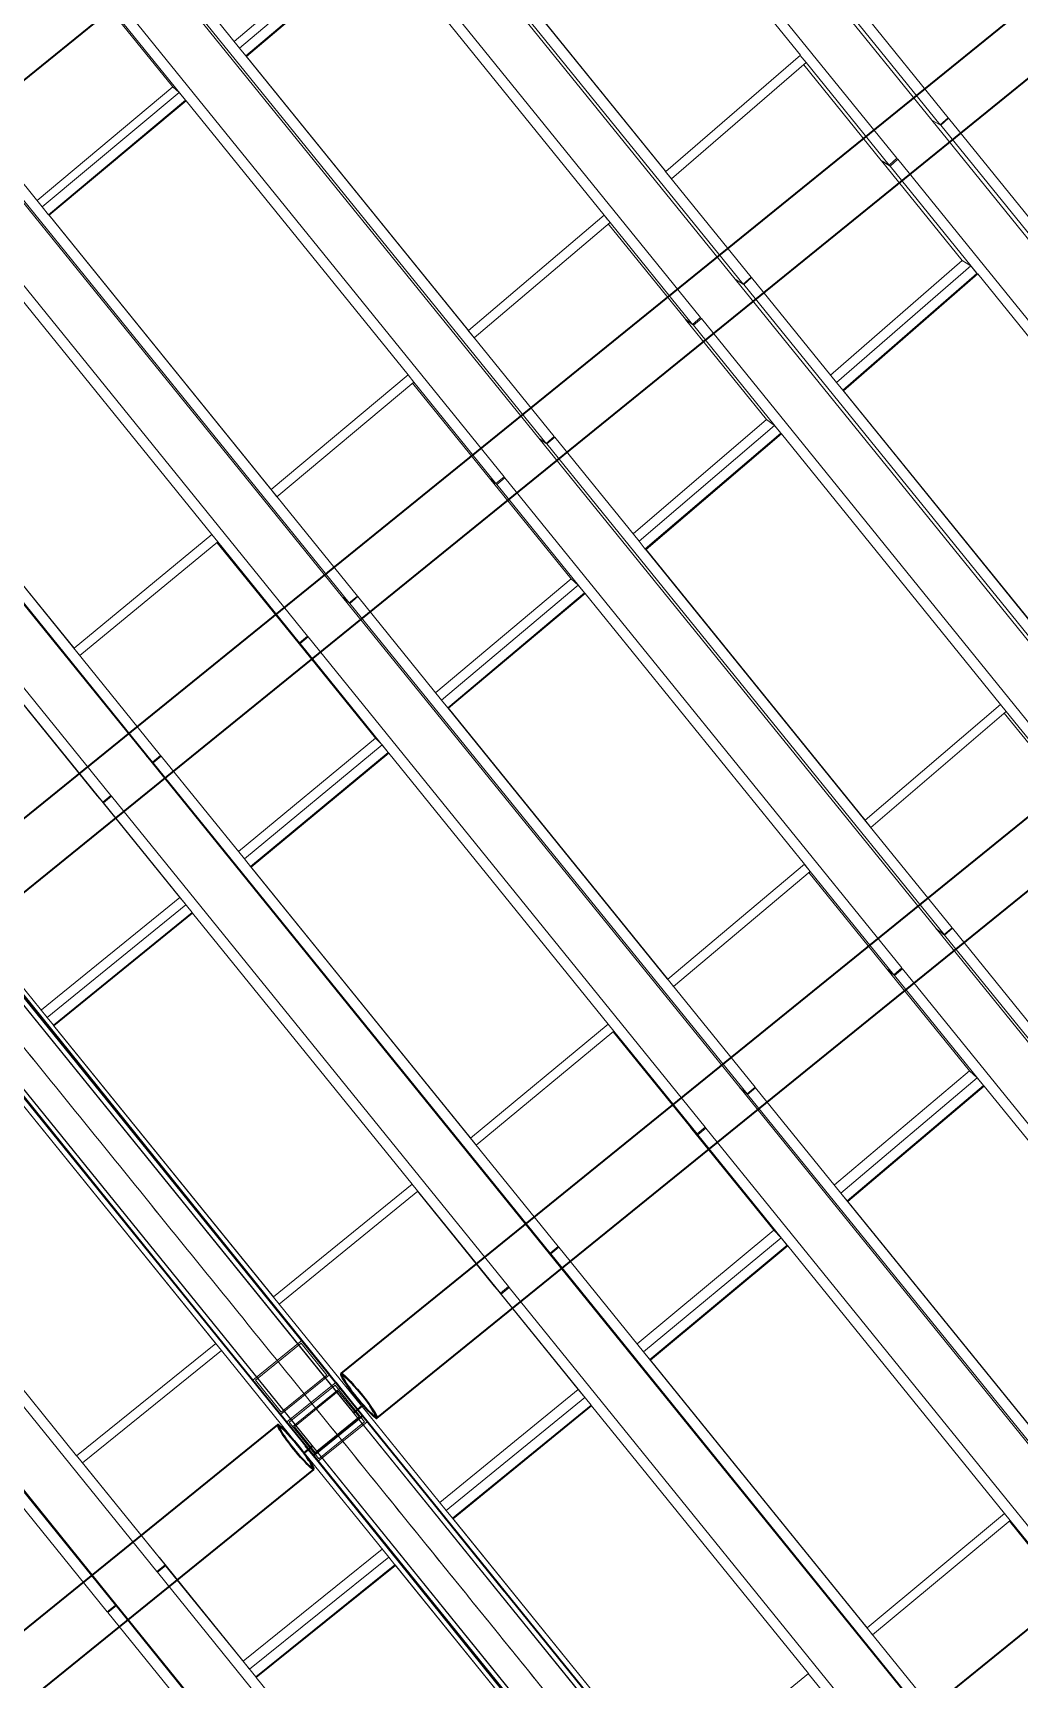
# Model space of a CAD drawing. Header units: millimetres. Extents: x 834681283 to 835686922, y 817551134 to 819407044.
# Drawn here: x 835587743 to 835592432, y 818143734 to 818151560 of the extents above; entities that cross this region are included whole.
import ezdxf

# ---------------------------------------------------------------- set-up
doc = ezdxf.new("R2010")
doc.units = ezdxf.units.MM
doc.header["$LTSCALE"] = 1200
doc.header["$MEASUREMENT"] = 0
doc.linetypes.add('P01-MAGP-P-RF$0$P01_MS_01_N1-FloorPlan-PART2OFUPPERROOFSETTINGOUT$0$BH DASHED2', pattern=[3, 2, -1])
doc.linetypes.add('P01-MAGP-P-RF$0$PHANTOM', pattern=[2.5, 1.25, -0.25, 0.25, -0.25, 0.25, -0.25])
for name, color, linetype, lineweight in [('P01-MAGP-P-RF$0$MMH053__', 253, 'P01-MAGP-P-RF$0$PHANTOM', 40), ('P01-MAGP-P-RF$0$P01_MS_01_N1-FloorPlan-PART2OFUPPERROOFSETTINGOUT$0$S-BEAM', 253, 'Continuous', 35), ('P01-MAGP-P-RF$0$P01_MS_01_N1-FloorPlan-PART2OFUPPERROOFSETTINGOUT$0$S-BEAM-HIDN', 253, 'P01-MAGP-P-RF$0$P01_MS_01_N1-FloorPlan-PART2OFUPPERROOFSETTINGOUT$0$BH DASHED2', 18), ('P01-MAGP-P-RF$0$ROOF MESH HALF TONE$0$A-GLAZ', 253, 'Continuous', 9), ('P01-MAGP-P-RF$0$ROOF MESH HALF TONE$0$A-MASS', 253, 'Continuous', 9)]:
    doc.layers.add(name, color=color, linetype=linetype, lineweight=lineweight)

# ---------------------------------------------------------------- blocks, each defined once
blk = doc.blocks.new('P01-MAGP-P-RF$0$P01_MS_01_N1-FloorPlan-PART2OFUPPERROOFSETTINGOUT$0$Circular Hollow Sections - CHS273x10_PSB97-8451178-PART 2 OF  UPPER ROOF SETTING OUT')
at = {"layer": 'P01-MAGP-P-RF$0$P01_MS_01_N1-FloorPlan-PART2OFUPPERROOFSETTINGOUT$0$S-BEAM'}
for p, q in [((65434.4, 34475.1), (58367.6, 29526.9)), ((58524.2, 29303.2), (65591, 34251.5))]:
    blk.add_line(p, q, dxfattribs=at)
for centre, major_axis, start_param, end_param in [((65512.7, 34363.3), (-78.3, 111.8), 3.141593, 6.283185), ((58445.9, 29415), (-78.3, 111.8), 0, 3.141593), ((58445.9, 29415), (-78.3, 111.8), 3.141593, 6.283185), ((58445.9, 29415), (-72.6, 103.6), 0, 3.141593), ((58445.9, 29415), (-72.6, 103.6), 3.141593, 6.283185)]:
    blk.add_ellipse(centre, major_axis=major_axis, ratio=0.100598, start_param=start_param, end_param=end_param, dxfattribs=at)
blk = doc.blocks.new('P01-MAGP-P-RF$0$P01_MS_01_N1-FloorPlan-PART2OFUPPERROOFSETTINGOUT$0$Circular Hollow Sections - CHS273x10_PSB97-8451121-PART 2 OF  UPPER ROOF SETTING OUT')
at = {"layer": 'P01-MAGP-P-RF$0$P01_MS_01_N1-FloorPlan-PART2OFUPPERROOFSETTINGOUT$0$S-BEAM'}
for p, q in [((63714, 36932.8), (56632.7, 31974.4)), ((56789.3, 31750.8), (63870.6, 36709.1))]:
    blk.add_line(p, q, dxfattribs=at)
for centre, major_axis, start_param, end_param in [((63792.3, 36821), (-78.3, 111.8), 3.141593, 6.283185), ((56711, 31862.6), (-78.3, 111.8), 0, 0.856798), ((56711, 31862.6), (-78.3, 111.8), 3.141593, 6.283185), ((56711, 31862.6), (-72.6, 103.6), 0, 3.141593), ((56711, 31862.6), (-72.6, 103.6), 3.141593, 6.283185), ((56711, 31862.6), (-78.3, 111.8), 0.862541, 3.141593)]:
    blk.add_ellipse(centre, major_axis=major_axis, ratio=0.095122, start_param=start_param, end_param=end_param, dxfattribs=at)
blk = doc.blocks.new('P01-MAGP-P-RF$0$P01_MS_01_N1-FloorPlan-PART2OFUPPERROOFSETTINGOUT$0$Circular Hollow Sections - CHS273x10_PSB97-8451123-PART 2 OF  UPPER ROOF SETTING OUT')
at = {"layer": 'P01-MAGP-P-RF$0$P01_MS_01_N1-FloorPlan-PART2OFUPPERROOFSETTINGOUT$0$S-BEAM'}
for p, q in [((67154.1, 32016.9), (60075.6, 27060.5)), ((60232.2, 26836.8), (67310.7, 31793.2))]:
    blk.add_line(p, q, dxfattribs=at)
for centre, major_axis, start_param, end_param in [((67232.4, 31905.1), (-78.3, 111.8), 3.141593, 6.283185), ((60153.9, 26948.7), (-78.3, 111.8), 0, 3.141593), ((60153.9, 26948.7), (-72.6, 103.6), 0, 3.141593), ((60153.9, 26948.7), (-78.3, 111.8), 3.141593, 6.283185), ((60153.9, 26948.7), (-72.6, 103.6), 3.141593, 6.283185)]:
    blk.add_ellipse(centre, major_axis=major_axis, ratio=0.106884, start_param=start_param, end_param=end_param, dxfattribs=at)
blk = doc.blocks.new('P01-MAGP-P-RF$0$P01_MS_01_N1-FloorPlan-PART2OFUPPERROOFSETTINGOUT$0$Circular Hollow Sections - CHS273x10_PSB97-8451020-PART 2 OF  UPPER ROOF SETTING OUT')
at = {"layer": 'P01-MAGP-P-RF$0$P01_MS_01_N1-FloorPlan-PART2OFUPPERROOFSETTINGOUT$0$S-BEAM'}
for p, q in [((61993.9, 39390.6), (55089.7, 34556.3)), ((55081.1, 34217), (62150.4, 39167))]:
    blk.add_line(p, q, dxfattribs=at)
for centre, major_axis, start_param, end_param in [((62072.2, 39278.8), (-78.3, 111.8), 3.141593, 6.283185), ((55002.8, 34328.8), (-78.3, 111.8), 3.141593, 5.198535), ((55002.8, 34328.8), (-72.6, 103.6), 3.141593, 5.046169), ((55002.8, 34328.8), (-78.3, 111.8), 1.322188, 3.141593), ((55002.8, 34328.8), (-72.6, 103.6), 1.314046, 3.141593)]:
    blk.add_ellipse(centre, major_axis=major_axis, ratio=0.089638, start_param=start_param, end_param=end_param, dxfattribs=at)
at = {"layer": 'P01-MAGP-P-RF$0$P01_MS_01_N1-FloorPlan-PART2OFUPPERROOFSETTINGOUT$0$S-BEAM-HIDN'}
blk.add_line((55089.7, 34556.3), (54924.5, 34440.6), dxfattribs=at)
for major_axis, start_param, end_param in [((-78.3, 111.8), 0, 1.321823), ((-78.3, 111.8), 5.1989, 6.283185), ((-72.6, 103.6), 5.046563, 6.283185), ((-72.6, 103.6), 0, 1.313652)]:
    blk.add_ellipse((55002.8, 34328.8), major_axis=major_axis, ratio=0.089638, start_param=start_param, end_param=end_param, dxfattribs=at)
blk = doc.blocks.new('P01-MAGP-P-RF$0$P01_MS_01_N1-FloorPlan-PART2OFUPPERROOFSETTINGOUT$0$Circular Hollow Sections - CHS273x10_PSB97-8466431-PART 2 OF  UPPER ROOF SETTING OUT')
at = {"layer": 'P01-MAGP-P-RF$0$P01_MS_01_N1-FloorPlan-PART2OFUPPERROOFSETTINGOUT$0$S-BEAM'}
for p, q in [((58050.7, 29305), (51203.6, 24510.6)), ((51217.7, 24187.2), (58207.3, 29081.3)), ((51054, 24405.8), (50957.2, 24338))]:
    blk.add_line(p, q, dxfattribs=at)
for major_axis, start_param, end_param in [((-78.3, 111.8), 0, 3.141593), ((-78.3, 111.8), 3.141593, 6.283185), ((-72.6, 103.6), 0, 3.141593), ((-72.6, 103.6), 3.141593, 6.283185)]:
    blk.add_ellipse((58129, 29193.2), major_axis=major_axis, ratio=0.094574, start_param=start_param, end_param=end_param, dxfattribs=at)
at = {"layer": 'P01-MAGP-P-RF$0$P01_MS_01_N1-FloorPlan-PART2OFUPPERROOFSETTINGOUT$0$S-BEAM-HIDN'}
for p, q in [((51203.6, 24510.6), (51054, 24405.8)), ((50957.2, 24338), (50834.5, 24252.1)), ((50991.1, 24028.5), (51217.7, 24187.2))]:
    blk.add_line(p, q, dxfattribs=at)
blk.add_ellipse((50912.8, 24140.3), major_axis=(-78.3, 111.8), ratio=0.094574, start_param=0, end_param=3.141593, dxfattribs=at)
blk = doc.blocks.new('P01-MAGP-P-RF$0$ROOF MESH HALF TONE')
at = {"layer": 'P01-MAGP-P-RF$0$ROOF MESH HALF TONE$0$A-GLAZ', "lineweight": 5}
for p, q in [((59864.5, 37732), (61585.7, 35274.6)), ((61625, 35250.5), (59902.7, 37709.4)), ((61408.3, 35105.3), (59688.9, 37561.5)), ((58880.3, 37043.1), (60601.2, 34585.7)), ((60637.3, 34559.8), (58915.3, 37018.6)), ((60024.1, 36998.1), (60984.5, 35626.2)), ((60423.7, 34415.4), (58703.8, 36871.8)), ((59343.1, 36494.5), (60304.2, 35122.1)), ((60307.3, 35120), (59346.1, 36492.4)), ((57896.3, 36354.3), (59617.2, 33896.9)), ((59650.1, 33869.4), (57928.5, 36327.9)), ((58326.8, 35846), (57968.6, 36357.4)), ((58977.7, 36374.2), (58303.6, 35879)), ((58326.7, 35845.9), (59009.8, 36347.6)), ((58354.1, 35806.6), (59037.2, 36308.4)), ((59037.4, 36308.5), (58354.3, 35806.7)), ((58357, 35804.5), (59040.1, 36306.2)), ((59040.1, 36306.2), (60001.3, 34933.5)), ((57996.8, 35684.2), (57648.9, 36181.1)), ((59438.8, 33725.2), (57718.6, 36182)), ((58053.6, 35616.6), (57678.2, 36152.7)), ((58326.7, 35845.9), (58354.1, 35806.6)), ((58357, 35804.5), (58354.3, 35806.7)), ((58354.3, 35806.7), (59315.9, 34433.5)), ((59690.3, 33899), (58354.3, 35806.6)), ((59318.7, 34431.3), (58357, 35804.5)), ((61664.5, 35280.5), (61293.1, 35810.8)), ((56912.6, 35665.7), (58633.5, 33208.2)), ((58663.2, 33179.3), (56941.9, 35637.4)), ((57338.4, 35158.2), (56982.3, 35666.7)), ((57996.8, 35684.2), (57315.4, 35191)), ((57338.3, 35158.1), (58026, 35655.8)), ((57365.8, 35118.9), (58053.5, 35616.5)), ((58053.6, 35616.6), (57365.9, 35118.9)), ((57368.4, 35116.5), (58056.1, 35614.2)), ((58026, 35655.8), (57996.8, 35684.2)), ((58053.5, 35616.5), (58026, 35655.8)), ((58053.6, 35616.6), (58056.1, 35614.2)), ((58056.1, 35614.2), (59017.7, 34240.7)), ((60984.5, 35626.2), (60307.3, 35120)), ((61009.1, 35589.3), (60983.7, 35625.6)), ((60331.9, 35083), (61009.1, 35589.3)), ((61333.3, 35100.2), (60997.2, 35580.3)), ((61368.5, 35075.5), (61008.9, 35589.1)), ((58453.7, 33034.9), (56733.3, 35492)), ((61585.6, 35274.7), (63306.8, 32817.3)), ((61590.6, 35271.5), (61585.6, 35274.7)), ((61591.1, 35270.5), (61625, 35250.5)), ((61627.3, 35248.5), (61611.8, 35258.3)), ((61625, 35250.5), (61664.5, 35280.5)), ((61666.6, 35278.8), (61627.3, 35248.5)), ((63349.9, 32789.1), (61627.3, 35248.5)), ((61664.2, 35280.3), (61666.6, 35278.8)), ((62037.4, 34749.3), (61666.6, 35278.8)), ((57338.3, 35158.1), (57365.8, 35118.9)), ((57368.4, 35116.5), (57365.9, 35118.9)), ((57365.9, 35118.9), (58327.9, 33745.2)), ((58703.6, 33208.5), (57366, 35118.9)), ((58330.4, 33742.8), (57368.4, 35116.5)), ((60307.3, 35120), (60304.2, 35122.1)), ((60677.2, 34589.6), (60304.3, 35122)), ((60304.8, 35121.7), (60331.9, 35083)), ((61333.3, 35100.2), (61368.5, 35075.5)), ((61683.9, 34599.5), (61334.5, 35098.6)), ((61373.1, 35070.2), (61334.5, 35098.6)), ((61368.5, 35075.5), (61408.3, 35105.3)), ((61412.8, 35100.2), (61373.1, 35070.2)), ((61748.6, 34534), (61373.1, 35070.2)), ((61407.1, 35104.4), (61412.8, 35100.2)), ((63132, 32644.4), (61412.8, 35100.2)), ((55929.2, 34977.2), (57649.9, 32519.8)), ((57676.7, 32489.2), (55955.6, 34947.1)), ((57071.9, 34921.9), (58033.9, 33548)), ((60001.3, 34933.5), (59318.7, 34431.3)), ((60014.3, 34913.2), (60000.5, 34932.9)), ((60026.1, 34896.6), (60000.6, 34933)), ((59343.5, 34394.4), (60026.1, 34896.6)), ((60351.3, 34412.3), (60016.9, 34889.9)), ((60383.5, 34385.8), (60026, 34896.5)), ((57468.4, 32344.5), (55747.8, 34801.8)), ((61683.9, 34599.5), (61021.1, 34099.6)), ((61722.2, 34571.1), (61683.9, 34599.5)), ((60601.2, 34585.7), (62322.2, 32128.4)), ((60604.6, 34583.3), (60601.2, 34585.7)), ((60605.1, 34582.3), (60637.3, 34559.8)), ((60639.7, 34557.6), (60623.3, 34569.6)), ((60637.3, 34559.8), (60677.2, 34589.6)), ((60679.4, 34587.6), (60639.7, 34557.6)), ((62362, 32098.4), (60639.7, 34557.6)), ((60676.9, 34589.4), (60679.4, 34587.6)), ((61047.4, 34062.1), (60679.4, 34587.6)), ((61047.2, 34061.9), (61722.2, 34571.1)), ((61074.3, 34023.2), (61749.4, 34532.4)), ((61749.6, 34532.5), (61074.6, 34023.3)), ((61077.9, 34020.9), (61752.9, 34530.1)), ((61749.4, 34532.4), (61722.2, 34571.1)), ((61749.6, 34532.5), (61752.9, 34530.1)), ((61752.9, 34530.1), (62701.6, 33174.9)), ((57717.3, 32518.2), (56377.9, 34431.1)), ((56377.9, 34431.1), (57340.1, 33057)), ((57342.3, 33054.4), (56380.2, 34428.5)), ((59318.7, 34431.3), (59315.9, 34433.5)), ((59316.4, 34433.1), (59343.5, 34394.4)), ((60351.3, 34412.3), (60383.5, 34385.8)), ((60703.4, 33909.4), (60352.2, 34411.1)), ((60387.7, 34380.8), (60352.2, 34411.1)), ((60383.5, 34385.8), (60423.7, 34415.4)), ((60427.7, 34410.5), (60387.7, 34380.8)), ((60766.1, 33840.4), (60387.7, 34380.8)), ((60422.8, 34414.7), (60427.7, 34410.5)), ((62147.3, 31954.4), (60427.7, 34410.5)), ((59017.7, 34240.7), (58330.4, 33742.8)), ((58355.4, 33706), (59042.8, 34204)), ((59042.8, 34204), (59017.3, 34240.4)), ((59369, 33724.3), (59036.4, 34199.4)), ((59398.3, 33695.9), (59042.7, 34203.9)), ((61047.2, 34061.9), (61074.3, 34023.2)), ((61077.9, 34020.9), (61074.6, 34023.3)), ((61074.6, 34023.3), (62024.1, 32667.5)), ((62027.5, 32665.1), (61077.9, 34020.9)), ((59617.2, 33896.9), (61338.1, 31439.5)), ((59619.5, 33894.9), (59617.2, 33896.9)), ((59618, 33895.8), (59650.1, 33869.4)), ((59650.1, 33869.4), (59690.3, 33899)), ((59692.6, 33896.5), (59652.6, 33866.8)), ((59689.9, 33898.7), (59692.6, 33896.5)), ((60058, 33374.8), (59692.6, 33896.5)), ((60703.4, 33909.4), (60031.9, 33411.9)), ((60738.8, 33879.1), (60703.4, 33909.4)), ((59652.6, 33866.8), (59632.6, 33883.8)), ((61374.5, 31408), (59652.6, 33866.8)), ((60057.8, 33374.6), (60738.8, 33879.1)), ((60085, 33335.9), (60765.9, 33840.3)), ((60766.1, 33840.4), (60085.1, 33336)), ((60088.2, 33333.4), (60769.1, 33837.8)), ((60765.9, 33840.3), (60738.8, 33879.1)), ((60766.1, 33840.4), (60769.1, 33837.8)), ((60769.1, 33837.8), (61718.7, 32481.5)), ((58330.4, 33742.8), (58327.9, 33745.2)), ((58328.3, 33744.7), (58355.4, 33706)), ((59369, 33724.3), (59398.3, 33695.9)), ((59722.8, 33219), (59369.6, 33723.5)), ((59402.1, 33691.3), (59369.6, 33723.5)), ((59398.3, 33695.9), (59438.8, 33725.2)), ((59442.4, 33720.6), (59402.1, 33691.3)), ((59782.4, 33148.1), (59402.1, 33691.3)), ((59438.2, 33724.8), (59442.4, 33720.6)), ((61162.5, 31264.1), (59442.4, 33720.6)), ((58033.9, 33548), (57342.3, 33054.4)), ((57367.6, 33017.8), (58059.2, 33511.3)), ((58059.2, 33511.3), (58033.6, 33547.8)), ((58386.5, 33036.1), (58055.6, 33508.8)), ((58413, 33005.9), (58059.1, 33511.3)), ((60057.8, 33374.6), (60085, 33335.9)), ((60088.2, 33333.4), (60085.1, 33336)), ((60085.1, 33336), (61035.3, 31979.1)), ((61038.4, 31976.6), (60088.2, 33333.4)), ((58633.4, 33208.2), (60354.3, 30750.8)), ((58634, 33207.5), (58663.2, 33179.3)), ((58665.8, 33176.1), (58643.1, 33198.7)), ((58663.2, 33179.3), (58703.6, 33208.5)), ((58706.2, 33205.5), (58665.8, 33176.1)), ((58703.4, 33208.3), (58706.2, 33205.5)), ((59069, 32687.4), (58706.2, 33205.5)), ((59722.8, 33219), (59043.2, 32724.3)), ((59068.9, 32687.3), (59755.1, 33186.8)), ((59755.1, 33186.8), (59722.8, 33219)), ((59782.3, 33148), (59755.1, 33186.8)), ((60387.3, 30717.8), (58665.8, 33176.1)), ((59096.1, 32648.5), (59782.3, 33148)), ((59782.4, 33148.1), (59096.2, 32648.6)), ((59099, 32645.8), (59785.2, 33145.3)), ((59782.4, 33148.1), (59785.2, 33145.3)), ((59785.2, 33145.3), (60735.4, 31788.2)), ((57342.3, 33054.4), (57340.4, 33056.7)), ((57340.5, 33056.5), (57367.6, 33017.8)), ((58386.5, 33036.1), (58413, 33005.9)), ((58742, 32528.4), (58386.9, 33035.7)), ((58416.4, 33001.5), (58386.9, 33035.7)), ((58413, 33005.9), (58453.7, 33034.9)), ((58457, 33030.6), (58416.4, 33001.5)), ((58453.4, 33034.7), (58457, 33030.6)), ((60177.3, 30573.6), (58457, 33030.6)), ((58798.6, 32455.5), (58416.4, 33001.5)), ((57403.8, 32347.8), (57074.5, 32818.2)), ((57427.5, 32315.7), (57075.3, 32818.7)), ((59068.9, 32687.3), (59096.1, 32648.5)), ((59099, 32645.8), (59096.2, 32648.6)), ((59096.2, 32648.6), (60046.8, 31291)), ((60427.6, 30747.2), (59096.2, 32648.5)), ((60049.6, 31288.3), (59099, 32645.8)), ((57649.9, 32519.8), (59370.7, 30062.3)), ((57653.3, 32515.9), (57649.9, 32519.8)), ((57650.2, 32519.4), (57676.7, 32489.2)), ((57679.4, 32485.7), (57655.9, 32512.9)), ((57676.7, 32489.2), (57717.3, 32518.2)), ((57720, 32514.8), (57679.4, 32485.7)), ((59400.5, 30027.7), (57679.4, 32485.7)), ((57717.1, 32518.1), (57720, 32514.8)), ((58080.5, 31999.9), (57720, 32514.8)), ((58742, 32528.4), (58054.8, 32036.7)), ((58080.5, 31999.8), (58771.4, 32494.3)), ((58771.4, 32494.3), (58742, 32528.4)), ((58798.6, 32455.5), (58771.4, 32494.3)), ((61718.7, 32481.5), (61038.4, 31976.6)), ((61742.9, 32445.4), (61718, 32481)), ((58107.6, 31961), (58798.6, 32455.5)), ((58798.6, 32455.5), (58107.7, 31961.1)), ((58110.2, 31958.2), (58801.2, 32452.6)), ((58798.6, 32455.5), (58801.2, 32452.6)), ((58801.2, 32452.6), (59751.8, 31094.9)), ((61062.6, 31940.5), (61742.9, 32445.4)), ((62071.8, 31955), (61733.4, 32438.3)), ((62107.3, 31924.7), (61742.8, 32445.3)), ((57403.8, 32347.8), (57426.3, 32317.3)), ((57761, 31837.6), (57404.2, 32347.3)), ((57427.5, 32315.7), (57468.4, 32344.5)), ((57471.4, 32340.3), (57430.5, 32311.5)), ((57468.3, 32344.4), (57471.4, 32340.3)), ((59192, 29883), (57471.4, 32340.3)), ((57430.5, 32311.5), (57427.4, 32315.7)), ((57814.8, 31762.7), (57430.5, 32311.5)), ((58080.5, 31999.8), (58107.6, 31961)), ((58110.2, 31958.2), (58107.7, 31961.1)), ((58107.7, 31961.1), (59058.6, 30603.2)), ((59441.1, 30056.8), (58107.7, 31961)), ((59061.1, 30600.2), (58110.2, 31958.2)), ((61038.4, 31976.6), (61035.3, 31979.1)), ((61414.5, 31437.7), (61035.4, 31979.1)), ((61035.9, 31978.6), (61062.6, 31940.5)), ((56667.1, 31830.9), (58387.4, 29374.1)), ((58414.1, 29337.8), (56693.2, 31795.4)), ((57092.5, 31312.4), (56734.1, 31824.2)), ((57761, 31837.6), (57068.7, 31350.5)), ((57092.5, 31312.4), (57787.6, 31801.5)), ((57787, 31802.3), (57761, 31837.6)), ((60735.4, 31788.2), (60049.6, 31288.3)), ((61122.1, 31234.7), (60734.9, 31787.8)), ((60759.9, 31752.2), (60735, 31787.8)), ((57119.6, 31273.6), (57814.8, 31762.7)), ((57814.8, 31762.7), (57119.7, 31273.6)), ((57121.9, 31270.5), (57817.1, 31759.6)), ((57814.8, 31762.7), (57817.1, 31759.6)), ((57817.1, 31759.6), (58767.9, 30401.6)), ((60074.1, 31252.3), (60759.9, 31752.2)), ((61089.6, 31266.9), (60753.2, 31747.4)), ((58182.6, 29230.6), (56462.4, 31687.3)), ((56486.8, 31650.9), (58207.6, 29193.2)), ((61338.1, 31439.5), (63059, 28982.1)), ((61340.7, 31437.2), (61338.1, 31439.5)), ((61339, 31438.1), (61374.5, 31408)), ((61376.6, 31406), (61366.4, 31414.8)), ((61374.5, 31408), (61414.5, 31437.7)), ((61416.5, 31435.8), (61376.6, 31406)), ((63098.7, 28947), (61376.6, 31406)), ((61789.3, 30903.5), (61416.5, 31435.8)), ((57092.5, 31312.4), (57119.6, 31273.6)), ((57121.9, 31270.5), (57119.7, 31273.6)), ((58455, 29366.6), (57120, 31273)), ((57120, 31273), (58070.6, 29915.5)), ((58072.9, 29912.4), (57121.9, 31270.5)), ((60049.6, 31288.3), (60046.8, 31291)), ((60047.3, 31290.5), (60074.1, 31252.3)), ((61089.6, 31266.9), (61122.1, 31234.7)), ((61449, 30753.6), (61090.4, 31265.9)), ((61125.8, 31230.1), (61090.4, 31265.9)), ((61122.1, 31234.7), (61162.5, 31264.1)), ((61166.1, 31259.7), (61125.8, 31230.1)), ((61511.2, 30679.6), (61125.8, 31230.1)), ((61162, 31263.7), (61166.1, 31259.7)), ((62885.9, 28803.3), (61166.1, 31259.7)), ((55708.6, 31105.9), (57429.2, 28648.7)), ((56831.7, 31071.1), (57782.2, 29713.6)), ((57782.2, 29713.6), (56831.7, 31071.1)), ((59751.8, 31094.9), (59061.1, 30600.2)), ((59756.1, 31088.1), (59751.5, 31094.6)), ((59776.5, 31059), (59751.6, 31094.7)), ((57199.6, 28542), (55478.8, 30999.5)), ((56833.4, 31068.5), (57784.3, 29710.4)), ((59085.8, 30564.4), (59776.5, 31059)), ((60107.2, 30578.7), (59772.8, 31056.4)), ((60136.7, 30544.5), (59776.5, 31059)), ((55501, 30960.4), (57222.1, 28502.4)), ((60354.3, 30750.8), (62075.1, 28293.4)), ((60354.9, 30749.9), (60387.3, 30717.8)), ((60389.6, 30715.2), (60371.4, 30733.5)), ((60387.3, 30717.8), (60427.6, 30747.2)), ((60429.9, 30744.7), (60389.6, 30715.2)), ((62111.2, 28256.7), (60389.6, 30715.2)), ((60427.5, 30747.1), (60429.9, 30744.7)), ((60799.7, 30216.5), (60429.9, 30744.7)), ((61449, 30753.6), (60771.2, 30257.2)), ((60799.6, 30216.4), (61484.3, 30717.8)), ((60826.4, 30178.1), (61511.1, 30679.5)), ((61511.2, 30679.6), (60826.5, 30178.2)), ((61484.3, 30717.8), (61449, 30753.6)), ((61511.1, 30679.5), (61484.3, 30717.8)), ((61511.2, 30679.6), (61514.3, 30676.6)), ((59061.1, 30600.2), (59058.9, 30602.8)), ((59059, 30602.6), (59085.8, 30564.4)), ((60829.6, 30175.1), (61514.3, 30676.6)), ((61514.3, 30676.6), (62452.7, 29336.3)), ((57087, 29224.5), (56136.1, 30582.5)), ((60107.2, 30578.7), (60136.7, 30544.5)), ((60468.6, 30062.7), (60107.6, 30578.1)), ((60139.9, 30540.3), (60107.6, 30578.1)), ((60136.7, 30544.5), (60177.3, 30573.6)), ((60180.5, 30569.5), (60139.9, 30540.3)), ((60527.7, 29986.6), (60139.9, 30540.3)), ((60177.1, 30573.5), (60180.5, 30569.5)), ((61900.8, 28112.6), (60180.5, 30569.5)), ((55820.2, 30417.5), (57180.9, 28474.2)), ((58767.9, 30401.6), (58072.9, 29912.4)), ((58097.8, 29876.7), (58792.9, 30365.9)), ((59151.1, 29854.2), (58767.6, 30402)), ((59124.5, 29890.4), (58792, 30365.3)), ((60799.6, 30216.4), (60826.4, 30178.1)), ((62151.5, 28286.2), (60799.7, 30216.5)), ((60829.6, 30175.1), (60826.5, 30178.2)), ((61768.4, 28834.5), (60829.6, 30175.1)), ((59370.7, 30062.3), (61091.5, 27604.9)), ((59371.1, 30061.8), (59400.5, 30027.7)), ((59400.5, 30027.7), (59441.1, 30056.8)), ((59443.5, 30053.7), (59403, 30024.6)), ((59441, 30056.7), (59443.5, 30053.7)), ((59810.7, 29529.4), (59443.5, 30053.7)), ((60468.6, 30062.7), (59782.3, 29569.9)), ((60500.8, 30024.8), (60468.6, 30062.7)), ((59403, 30024.6), (59380.9, 30050.4)), ((61124.1, 27566.5), (59403, 30024.6)), ((59810.6, 29529.3), (60500.8, 30024.8)), ((60527.7, 29986.6), (59837.5, 29491.1)), ((59837.5, 29491), (60527.6, 29986.5)), ((59840.3, 29487.8), (60530.4, 29983.3)), ((60527.6, 29986.5), (60500.8, 30024.8)), ((60527.7, 29986.6), (60530.4, 29983.3)), ((60530.4, 29983.3), (61469.3, 28642.4)), ((59124.5, 29890.4), (59149.9, 29855.9)), ((59487.9, 29371.5), (59124.9, 29889.8)), ((59151.1, 29854.2), (59192, 29883)), ((59153.9, 29850.3), (59151.1, 29854.2)), ((59194.8, 29879.1), (59153.9, 29850.3)), ((59544, 29293.3), (59153.9, 29850.3)), ((59192, 29883), (59194.8, 29879.1)), ((60915.4, 27421.9), (59194.8, 29879.1)), ((57784.3, 29710.4), (57087, 29224.5)), ((57112, 29188.9), (57809.3, 29674.8)), ((57782.2, 29713.6), (57783.1, 29712.2)), ((57809.3, 29674.8), (57783.4, 29711.9)), ((57809.4, 29674.8), (58166.6, 29164.6)), ((59810.6, 29529.3), (59837.5, 29491)), ((61164.7, 27595.7), (59810.7, 29529.4)), ((59840.3, 29487.8), (59837.9, 29490.7)), ((60779.4, 28146.7), (59840.3, 29487.8)), ((58387.5, 29373.9), (58412.9, 29339.4)), ((58387.9, 29373.3), (60108.1, 26916.6)), ((58414.1, 29337.8), (58455, 29366.6)), ((58457.5, 29363), (58416.7, 29334.2)), ((58454.9, 29366.5), (58457.5, 29363)), ((58822.2, 28842.2), (58457.5, 29363)), ((59487.9, 29371.5), (58793.9, 28882.7)), ((59516.5, 29332.4), (59487.9, 29371.5)), ((58416.7, 29334.2), (58414, 29337.8)), ((60137.5, 26876.6), (58416.7, 29334.2)), ((58822.2, 28842.2), (59517.1, 29331.6)), ((58849, 28803.9), (59543.9, 29293.3)), ((59544, 29293.3), (58849, 28803.9)), ((58851.6, 28800.5), (59546.5, 29289.9)), ((59544, 29293.3), (59546.5, 29289.9)), ((59546.5, 29289.9), (60485.6, 27948.7)), ((57086.8, 29224.9), (57470.2, 28677.3)), ((58166.6, 29164.6), (58207.6, 29193.2)), ((58206.4, 29195), (58182.7, 29230.5)), ((59903.4, 26773.1), (58183.1, 29229.9)), ((58207.7, 29193.2), (58210.1, 29189.6)), ((57112.8, 29189.4), (57445.3, 28714.6)), ((58169.1, 29161), (58166.6, 29164.6)), ((58210.1, 29189.6), (58169.1, 29161)), ((58169.1, 29161), (58533.7, 28640.3)), ((58210.1, 29189.6), (59930.9, 26732)), ((58822.2, 28842.2), (58849, 28803.9)), ((58851.6, 28800.5), (58849.1, 28803.9)), ((60178.4, 26905.4), (58849.5, 28803.2)), ((58849.5, 28803.2), (59788.3, 27462.6)), ((59790.8, 27459.1), (58851.6, 28800.5)), ((57429.2, 28648.7), (57470.2, 28677.3)), ((57431.9, 28644.8), (57429.2, 28648.7)), ((57472.9, 28673.3), (57431.9, 28644.8)), ((57431.9, 28644.8), (59152.5, 26187.4)), ((57469, 28679.1), (57445.3, 28714.6)), ((57445.7, 28713.9), (57808.7, 28195.6)), ((57470.3, 28677.3), (57472.9, 28673.3)), ((57472.9, 28673.3), (57863, 28116.2)), ((58505.3, 28680.7), (57808.7, 28195.6)), ((57836.2, 28154.5), (58533.7, 28640.3)), ((57863, 28116.2), (58560.5, 28602)), ((58560.5, 28602), (57863, 28116.2)), ((57865.3, 28112.7), (58562.9, 28598.4)), ((58560.5, 28602), (58533.7, 28640.3)), ((58560.5, 28602), (58562.9, 28598.4)), ((58561, 28601.3), (59499.7, 27260.6)), ((59499.7, 27260.6), (58561, 28601.3)), ((58562.9, 28598.4), (59502.1, 27257.1)), ((61469.3, 28642.4), (60779.4, 28146.7)), ((60803.5, 28111.6), (61493.4, 28607.4)), ((61493.4, 28607.4), (61469, 28642.3)), ((61860.2, 28083.5), (61469, 28642.2)), ((61827.9, 28121.3), (61489.5, 28604.6)), ((57180.9, 28474.2), (57222.1, 28502.4)), ((57224.3, 28499), (57183, 28470.8)), ((58920.3, 26084.6), (57199.6, 28542)), ((57221.8, 28502.9), (57201.9, 28538.1)), ((57205.6, 28531.5), (57224.3, 28499)), ((57224.3, 28499), (58945.3, 26041)), ((57183, 28470.8), (57181, 28474.3)), ((57183, 28470.8), (57549.9, 27946.8)), ((57808.7, 28195.6), (57835.3, 28155.8)), ((57865.3, 28112.7), (57863, 28116.2)), ((58804.5, 26771.4), (57865.3, 28112.7)), ((60779.4, 28146.7), (60777, 28149.5)), ((60777.2, 28149.3), (60803.5, 28111.6)), ((60485.6, 27948.7), (59790.8, 27459.1)), ((60874.5, 27393.1), (60485.2, 27949))]:
    blk.add_line(p, q, dxfattribs=at)
at = {"layer": 'P01-MAGP-P-RF$0$ROOF MESH HALF TONE$0$A-MASS', "lineweight": 5}
for points, knots in [([(26562.4, 74606.9), (26761.6, 74322.5), (27146.8, 73772.4), (27692.3, 72993.3), (28212.8, 72249.9), (28631.9, 71651.3), (28962.1, 71179.8), (29208.1, 70828.5), (29453.3, 70478.3), (29657.8, 70186.2), (29821.5, 69952.4), (29985.3, 69718.5), (30190.2, 69425.9), (30436.3, 69074.4), (30682.7, 68722.5), (30929.4, 68370.1), (31135.3, 68076.1), (31300.2, 67840.6), (31423.9, 67663.9), (31547.8, 67487), (31671.8, 67310), (31795.8, 67132.8), (31961.4, 66896.4), (32251.5, 66482.1), (32583.9, 66007.3), (32917.4, 65531), (33168.1, 65173), (33419.4, 64814.1), (33671.2, 64454.5), (33923.7, 64093.9), (34261.1, 63612), (34684.6, 63007.2), (35195.7, 62277.2), (35709.9, 61542.9), (36227.4, 60803.8), (36922.1, 59811.8), (37624.1, 58809.1), (38334.4, 57794.7), (39050.5, 56772), (39956.9, 55477.6), (40879.8, 54159.6), (41628.8, 53089.9), (42196.1, 52279.7), (42769, 51461.4), (43346.6, 50636.6), (43927.9, 49806.4), (44511.9, 48972.4), (45097.7, 48135.7), (45684.5, 47297.8), (46271.1, 46459.9), (46856.8, 45623.5), (47441.5, 44788.5), (48219.3, 43677.6), (49188.3, 42293.7), (50151.9, 40917.6), (50919, 39822), (51683.6, 38730.1), (52634.7, 37371.8), (53768.6, 35752.4), (54707.5, 34411.5), (55455.1, 33343.8), (56014, 32545.6), (56571.2, 31749.9), (57126.6, 30956.6), (57680.4, 30165.8), (58140.4, 29508.9), (58507.6, 28984.5), (58736.7, 28657.3), (58919.8, 28395.8), (59057, 28199.8), (59194.1, 28004), (59331.1, 27808.3), (59468, 27612.8), (59650.5, 27352.3), (59878.2, 27027), (60151.1, 26637.3), (60514.4, 26118.4), (60967.6, 25471.3), (61509.7, 24697), (62050.3, 23925), (62589.3, 23155.2), (63126.7, 22387.7), (63662.6, 21622.4), (64196.9, 20859.3), (64729.7, 20098.3), (65261.1, 19339.5), (65702.6, 18708.9), (66055.1, 18205.5), (66319.1, 17828.4), (66582.8, 17451.9), (66846.1, 17075.9), (67109.2, 16700.1), (67459.9, 16199.2), (67898.8, 15572.4), (68427.7, 14817.1), (68960.2, 14056.5), (69498, 13288.5), (70223.9, 12251.9), (71151.7, 10926.9), (71923.6, 9824.4), (72319, 9259.7)], [0, 0, 0, 0, 0.011905, 0.02381, 0.035714, 0.047619, 0.053571, 0.059524, 0.065476, 0.071429, 0.074405, 0.077381, 0.083333, 0.089286, 0.095238, 0.10119, 0.107143, 0.110119, 0.113095, 0.116071, 0.119048, 0.122024, 0.125, 0.130952, 0.142857, 0.14881, 0.154762, 0.160714, 0.166667, 0.172619, 0.178571, 0.190476, 0.202381, 0.214286, 0.22619, 0.238095, 0.261905, 0.27381, 0.285714, 0.309524, 0.333333, 0.345238, 0.357143, 0.369048, 0.380952, 0.392857, 0.404762, 0.416667, 0.428571, 0.440476, 0.452381, 0.464286, 0.47619, 0.5, 0.52381, 0.535714, 0.547619, 0.571429, 0.595238, 0.619048, 0.630952, 0.642857, 0.654762, 0.666667, 0.678571, 0.690476, 0.696429, 0.702381, 0.705357, 0.708333, 0.71131, 0.714286, 0.717262, 0.720238, 0.72619, 0.732143, 0.738095, 0.75, 0.761905, 0.77381, 0.785714, 0.797619, 0.809524, 0.821429, 0.833333, 0.845238, 0.857143, 0.863095, 0.869048, 0.875, 0.880952, 0.886905, 0.892857, 0.904762, 0.916667, 0.928571, 0.940476, 0.952381, 0.97619, 1, 1, 1, 1]), ([(72319, 9259.7), (72269.6, 9330.3), (72171, 9471), (71975.1, 9750.9), (71635.1, 10236.5), (71157.2, 10918.9), (70595, 11721.9), (70042.4, 12511), (69498, 13288.5), (68960.2, 14056.5), (68427.7, 14817.1), (67898.8, 15572.4), (67459.9, 16199.2), (67109.2, 16700.1), (66846.1, 17075.9), (66582.8, 17451.9), (66319.1, 17828.4), (66055.1, 18205.5), (65790.7, 18583), (65526, 18961.1), (65172.5, 19465.9), (64818.3, 19971.8), (64463.3, 20478.8), (64196.7, 20859.5), (63929.7, 21240.8), (63662.4, 21622.7), (63394.6, 22005.1), (63171.2, 22324.2), (62992.2, 22579.7), (62857.9, 22771.5), (62723.5, 22963.5), (62589, 23155.6), (62454.4, 23347.8), (62274.8, 23604.3), (61960.2, 24053.6), (61329.5, 24954.3), (60424.6, 26246.7), (59332.2, 27806.7), (58416.4, 29114.7), (57772.4, 30034.5), (57403.5, 30561.2), (57126.4, 30957), (56848.9, 31353.3), (56571, 31750.2), (56292.6, 32147.8), (55920.9, 32678.7), (55268.8, 33609.9), (54332.9, 34946.6), (53391, 36291.7), (52633.8, 37373.1), (52064.1, 38186.7), (51492.5, 39003), (50919, 39822), (50343.7, 40643.7), (49766.5, 41468), (49187.5, 42294.9), (48606.9, 43124), (48024.9, 43955.3), (47441.5, 44788.5), (46856.8, 45623.5), (46271.1, 46459.9), (45684.5, 47297.8), (45097.7, 48135.7), (44511.9, 48972.4), (43927.9, 49806.4), (43346.6, 50636.6), (42769, 51461.4), (42196.1, 52279.7), (41628.8, 53089.9), (41067, 53892.1), (40510.6, 54686.8), (39959.4, 55474), (39231, 56514.3), (38332.3, 57797.8), (37448, 59060.7), (36748.4, 60059.8), (36227.4, 60803.8), (35709.9, 61542.9), (35002.9, 62552.6), (34291.9, 63568), (33576.3, 64590), (33042.4, 65352.5), (32511, 66111.5), (31981.8, 66867.2), (31454.6, 67620.1), (31016.8, 68245.4), (30667.3, 68744.5), (30405.5, 69118.4), (30144.1, 69491.8), (29882.9, 69864.7), (29665.5, 70175.2), (29491.7, 70423.5), (29361.4, 70609.6), (29231, 70795.8), (29057, 71044.3), (28838.6, 71356.2), (28574.2, 71733.8), (28217, 72243.9), (27759.1, 72897.9), (27182.4, 73721.5), (26774, 74304.7), (26562.4, 74606.9)], [0, 0, 0, 0, 0.002976, 0.005952, 0.011905, 0.02381, 0.035714, 0.047619, 0.059524, 0.071429, 0.083333, 0.095238, 0.107143, 0.113095, 0.119048, 0.125, 0.130952, 0.136905, 0.142857, 0.14881, 0.154762, 0.166667, 0.172619, 0.178571, 0.184524, 0.190476, 0.196429, 0.202381, 0.205357, 0.208333, 0.21131, 0.214286, 0.217262, 0.220238, 0.22619, 0.238095, 0.261905, 0.285714, 0.309524, 0.321429, 0.327381, 0.333333, 0.339286, 0.345238, 0.35119, 0.357143, 0.369048, 0.392857, 0.416667, 0.428571, 0.440476, 0.452381, 0.464286, 0.47619, 0.488095, 0.5, 0.511905, 0.52381, 0.535714, 0.547619, 0.559524, 0.571429, 0.583333, 0.595238, 0.607143, 0.619048, 0.630952, 0.642857, 0.654762, 0.666667, 0.678571, 0.690476, 0.702381, 0.72619, 0.75, 0.761905, 0.77381, 0.785714, 0.797619, 0.822917, 0.835565, 0.848214, 0.860863, 0.873512, 0.886161, 0.89881, 0.905134, 0.911458, 0.917783, 0.924107, 0.930432, 0.933594, 0.936756, 0.939918, 0.94308, 0.949405, 0.955729, 0.962054, 0.974702, 0.987351, 1, 1, 1, 1])]:
    blk.add_open_spline(points, degree=3, knots=knots, dxfattribs=at)
blk = doc.blocks.new('P01-MAGP-P-RF')
at = {"layer": 'P01-MAGP-P-RF$0$P01_MS_01_N1-FloorPlan-PART2OFUPPERROOFSETTINGOUT$0$S-BEAM'}
for p, q in [((835283041.9, 818124601.6), (835279472.8, 818129029.6)), ((835283329.8, 818124244.7), (835279542.8, 818128921.5)), ((835283096.7, 818124056), (835279309.7, 818128732.7)), ((835283173.2, 818124438.8), (835283041.9, 818124601.6)), ((835283263.3, 818124327), (835283202.4, 818124402.5)), ((835283096.7, 818124056), (835283329.8, 818124244.7)), ((835283329.8, 818124244.7), (835283096.7, 818124056)), ((835287115, 818119570.2), (835283329.8, 818124244.7)), ((835283058, 818124103.7), (835283118.9, 818124028.1)), ((835286881.9, 818119381.4), (835283096.7, 818124056)), ((835283118.9, 818124028.1), (835286028.1, 818120419.7))]:
    blk.add_line(p, q, dxfattribs=at)
at = {"layer": 'P01-MAGP-P-RF$0$P01_MS_01_N1-FloorPlan-PART2OFUPPERROOFSETTINGOUT$0$S-BEAM-HIDN'}
for p, q in [((835279190.8, 818128901.5), (835282808.3, 818124413.4)), ((835283041.9, 818124601.6), (835282808.3, 818124413.4)), ((835283038.5, 818124589.9), (835282820.5, 818124414.2)), ((835283038.5, 818124589.9), (835283161, 818124438)), ((835282943, 818124262.2), (835282820.5, 818124414.2)), ((835283173.2, 818124438.8), (835282939.6, 818124250.5)), ((835283161, 818124438), (835282943, 818124262.2)), ((835282808.3, 818124413.4), (835282939.6, 818124250.5)), ((835282968.9, 818124214.2), (835283202.4, 818124402.5)), ((835282981.7, 818124214.2), (835283199.7, 818124390)), ((835282990.7, 818124186.8), (835283223.9, 818124375.6)), ((835283214.8, 818124361.4), (835283006.5, 818124192.7)), ((835283199.7, 818124390), (835283339.7, 818124216.3)), ((835283314, 818124238.9), (835283214.8, 818124361.4)), ((835283352.5, 818124216.4), (835283291.3, 818124292.2)), ((835282968.9, 818124214.2), (835283030, 818124138.4)), ((835283121.7, 818124040.5), (835282981.7, 818124214.2)), ((835283006.5, 818124192.7), (835283105.7, 818124070.2)), ((835283105.7, 818124070.2), (835283314, 818124238.9)), ((835283118.9, 818124028.1), (835283352.5, 818124216.4)), ((835283121.7, 818124040.5), (835283339.7, 818124216.3)), ((835286261.7, 818120608), (835283352.5, 818124216.4))]:
    blk.add_line(p, q, dxfattribs=at)
at = {"layer": 'P01-MAGP-P-RF$0$MMH053__', "rotation": 3.998948738169357}
blk.add_blockref('P01-MAGP-P-RF$0$ROOF MESH HALF TONE', (835227060.7, 818090920.1), dxfattribs=at)
at = {"layer": 'P01-MAGP-P-RF$0$P01_MS_01_N1-FloorPlan-PART2OFUPPERROOFSETTINGOUT$0$S-BEAM', "linetype": 'P01-MAGP-P-RF$0$P01_MS_01_N1-FloorPlan-PART2OFUPPERROOFSETTINGOUT$0$BH DASHED2', "lineweight": 18, "rotation": 3.998948738169357}
for name in ['P01-MAGP-P-RF$0$P01_MS_01_N1-FloorPlan-PART2OFUPPERROOFSETTINGOUT$0$Circular Hollow Sections - CHS273x10_PSB97-8451020-PART 2 OF  UPPER ROOF SETTING OUT', 'P01-MAGP-P-RF$0$P01_MS_01_N1-FloorPlan-PART2OFUPPERROOFSETTINGOUT$0$Circular Hollow Sections - CHS273x10_PSB97-8466431-PART 2 OF  UPPER ROOF SETTING OUT']:
    blk.add_blockref(name, (835227060.7, 818090920.1), dxfattribs=at)
at = {"layer": 'P01-MAGP-P-RF$0$P01_MS_01_N1-FloorPlan-PART2OFUPPERROOFSETTINGOUT$0$S-BEAM', "rotation": 3.998948738169357}
for name in ['P01-MAGP-P-RF$0$P01_MS_01_N1-FloorPlan-PART2OFUPPERROOFSETTINGOUT$0$Circular Hollow Sections - CHS273x10_PSB97-8451121-PART 2 OF  UPPER ROOF SETTING OUT', 'P01-MAGP-P-RF$0$P01_MS_01_N1-FloorPlan-PART2OFUPPERROOFSETTINGOUT$0$Circular Hollow Sections - CHS273x10_PSB97-8451178-PART 2 OF  UPPER ROOF SETTING OUT', 'P01-MAGP-P-RF$0$P01_MS_01_N1-FloorPlan-PART2OFUPPERROOFSETTINGOUT$0$Circular Hollow Sections - CHS273x10_PSB97-8451123-PART 2 OF  UPPER ROOF SETTING OUT']:
    blk.add_blockref(name, (835227060.7, 818090920.1), dxfattribs=at)

msp = doc.modelspace()

# ---------------------------------------------------------------- block references
msp.add_blockref('P01-MAGP-P-RF', (305980.4, 20741.3))

doc.saveas('drawing.dxf')
